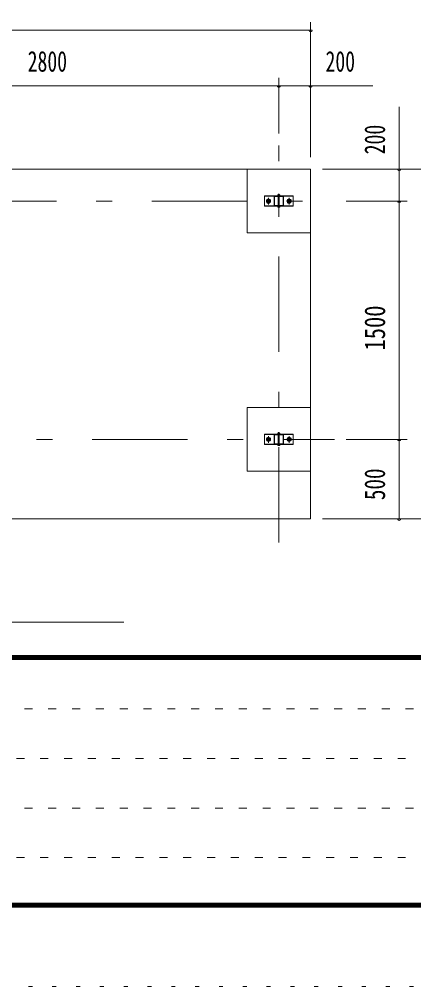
# Model space of a CAD drawing. Units: millimetres, scale not verified. Extents: x -22148 to 22152, y -10500 to 10500.
# Drawn here: x 20 to 2503, y -10500 to -4412 of the extents above; entities that cross this region are included whole.
import ezdxf
from ezdxf.enums import TextEntityAlignment as Align

# ---------------------------------------------------------------- set-up
doc = ezdxf.new("R2010")
doc.units = ezdxf.units.MM
doc.header["$LTSCALE"] = 50
for name, pattern in [('USER1', [3, 1, -2]), ('USER3', [24, 12, -5, 2, -5]), ('USER5', [3, 0.5, -2.5])]:
    doc.linetypes.add(name, pattern=pattern)
for name, color, linetype, lineweight in [('0-2_1-0BOLD', 7, 'Continuous', 18), ('0-3_1-2CENTER', 3, 'USER3', 18), ('0-5_1-5DIM', 3, 'Continuous', 18), ('0-D_F-F', 5, 'Continuous', 18), ('0-E_F-E_J_ADD', 5, 'USER5', 18)]:
    doc.layers.add(name, color=color, linetype=linetype, lineweight=lineweight)
doc.styles.add('ＭＳ ゴシック', font='')
doc.styles.get('ＭＳ ゴシック').set_extended_font_data('MS Gothic')

msp = doc.modelspace()

# ---------------------------------------------------------------- linework, layer by layer
at = {"layer": '0-2_1-0BOLD'}
for p, q in [((1743.43, -5525.13), (1563.43, -5525.13)), ((1623.43, -5580.73), (1623.43, -5529.93)), ((1625.73, -5529.93), (1625.73, -5580.73)), ((1628.03, -5525.33), (1678.83, -5525.33)), ((1678.83, -5527.63), (1628.03, -5527.63)), ((1650.43, -5513.43), (1656.43, -5513.43)), ((1650.43, -5527.63), (1650.43, -5583.03)), ((1650.55, -5521.33), (1650.55, -5516.82)), ((1653.43, -5522.83), (1651.93, -5521.33)), ((1653.43, -5521.33), (1654.93, -5522.83)), ((1656.32, -5516.82), (1656.32, -5521.33)), ((1656.43, -5583.03), (1656.43, -5527.63)), ((1681.13, -5580.73), (1681.13, -5529.93)), ((1683.43, -5529.93), (1683.43, -5580.73)), ((1743.43, -5585.53), (1563.43, -5585.53)), ((1628.03, -5583.03), (1678.83, -5583.03)), ((1678.83, -5585.33), (1628.03, -5585.33)), ((1650.55, -5589.43), (1650.55, -5592.94)), ((1656.32, -5592.94), (1656.32, -5589.43)), ((1743.43, -7025.12), (1563.43, -7025.12)), ((1623.43, -7029.93), (1623.43, -7080.72)), ((1625.73, -7080.72), (1625.73, -7029.93)), ((1678.83, -7025.32), (1628.03, -7025.32)), ((1628.03, -7027.62), (1678.83, -7027.62)), ((1650.43, -7027.62), (1650.43, -7083.03)), ((1650.55, -7016.82), (1650.55, -7021.32)), ((1651.93, -7021.32), (1653.43, -7022.82)), ((1653.43, -7021.32), (1654.93, -7022.82)), ((1656.32, -7021.32), (1656.32, -7016.82)), ((1656.43, -7083.03), (1656.43, -7027.62)), ((1659.53, -7022.82), (1659.53, -7021.32)), ((1681.13, -7029.93), (1681.13, -7080.72)), ((1683.43, -7080.72), (1683.43, -7029.93)), ((1743.43, -7085.52), (1563.43, -7085.52)), ((1628.03, -7083.03), (1678.83, -7083.03)), ((1678.83, -7085.32), (1628.03, -7085.32)), ((1650.55, -7089.42), (1650.55, -7092.93)), ((1656.32, -7092.93), (1656.32, -7089.42)), ((1853.43, -7255.32), (1453.43, -7255.32))]:
    msp.add_line(p, q, dxfattribs=at)
for points in [[(-3796.57, -5355.33), (-3796.57, -7555.32), (1853.43, -7555.32), (1853.43, -5355.33)], [(1743.43, -5587.83), (1743.43, -5522.83), (1563.43, -5522.83), (1563.43, -5587.83)], [(1583.52, -5563.83), (1593.34, -5563.83), (1598.25, -5555.33), (1593.34, -5546.83), (1583.52, -5546.83), (1578.62, -5555.33)], [(1713.53, -5563.83), (1708.62, -5555.33), (1713.53, -5546.83), (1723.34, -5546.83), (1728.25, -5555.33), (1723.34, -5563.83)], [(1563.43, -7022.82), (1563.43, -7087.82), (1743.43, -7087.82), (1743.43, -7022.82)], [(1583.52, -7046.82), (1578.61, -7055.32), (1583.52, -7063.83), (1593.34, -7063.83), (1598.25, -7055.32), (1593.34, -7046.82)], [(1713.52, -7046.82), (1708.62, -7055.32), (1713.52, -7063.83), (1723.34, -7063.83), (1728.25, -7055.32), (1723.34, -7046.82)]]:
    msp.add_lwpolyline(points, close=True, dxfattribs=at)
for points in [[(1453.43, -5355.33), (1453.43, -5755.33), (1853.43, -5755.33)], [(1647.33, -5522.83), (1647.33, -5521.33), (1659.53, -5521.33), (1659.53, -5522.83)], [(1659.18, -5521.33), (1659.18, -5516.82), (1658.33, -5516.33), (1648.53, -5516.33), (1647.68, -5516.82), (1647.68, -5521.33)], [(1650.43, -5516.33), (1650.43, -5513.43), (1651.43, -5512.43), (1655.43, -5512.43), (1656.43, -5513.43), (1656.43, -5516.33)], [(1647.18, -5587.83), (1647.18, -5589.43), (1659.68, -5589.43), (1659.68, -5587.83)], [(1659.18, -5589.43), (1659.18, -5592.94), (1658.33, -5593.43), (1648.53, -5593.43), (1647.68, -5592.94), (1647.68, -5589.43)], [(1453.43, -7255.32), (1453.43, -6855.32), (1853.43, -6855.32)], [(1659.53, -7021.32), (1647.33, -7021.32), (1647.33, -7022.82)], [(1647.68, -7021.32), (1647.68, -7016.82), (1648.53, -7016.33)], [(1648.53, -7016.33), (1658.33, -7016.33), (1659.18, -7016.82), (1659.18, -7021.32)], [(1656.43, -7013.42), (1655.43, -7012.42), (1651.43, -7012.42), (1650.43, -7013.42), (1650.43, -7016.33)], [(1656.43, -7016.33), (1656.43, -7013.42), (1650.43, -7013.42)], [(1647.18, -7087.82), (1647.18, -7089.42), (1659.68, -7089.42), (1659.68, -7087.82)], [(1659.18, -7089.42), (1659.18, -7092.93), (1658.33, -7093.43), (1648.53, -7093.43), (1647.68, -7092.93), (1647.68, -7089.42)]]:
    msp.add_lwpolyline(points, dxfattribs=at)
for centre, radius in [((1588.43, -5555.33), 13.5), ((1588.43, -5555.33), 8.25), ((1588.43, -5555.33), 5), ((1718.43, -5555.33), 13.5), ((1718.43, -5555.33), 8.25), ((1718.43, -5555.33), 5), ((1588.43, -7055.32), 13.5), ((1588.43, -7055.32), 8.25), ((1588.43, -7055.32), 5), ((1718.43, -7055.32), 13.5), ((1718.43, -7055.32), 8.25), ((1718.43, -7055.32), 5)]:
    msp.add_circle(centre, radius, dxfattribs=at)
for centre, radius, start, end in [((1628.03, -5529.93), 4.6, 90, 180), ((1628.03, -5529.93), 2.3, 90, 180), ((1649.11, -5518.66), 2.33, 52.1575, 90), ((1653.43, -5525.06), 8.74, 70.70392, 109.29608), ((1657.75, -5518.66), 2.33, 90, 127.84248), ((1678.83, -5529.93), 4.6, 0, 90), ((1678.83, -5529.93), 2.3, 0, 90), ((1628.03, -5580.73), 4.6, 180, 270), ((1628.03, -5580.73), 2.3, 180, 270), ((1649.11, -5591.09), 2.33, 270, 307.84248), ((1653.43, -5584.69), 8.74, 250.7039, 289.29608), ((1657.75, -5591.09), 2.33, 232.1575, 270), ((1678.83, -5580.73), 2.3, 270, 0), ((1678.83, -5580.73), 4.6, 270, 0), ((1628.03, -7029.93), 4.6, 90, 180), ((1628.03, -7029.93), 2.3, 90, 180), ((1649.11, -7018.66), 2.33, 52.1575, 90), ((1653.43, -7025.06), 8.74, 70.70392, 109.29608), ((1657.75, -7018.66), 2.33, 90, 127.84248), ((1678.83, -7029.93), 4.6, 0, 90), ((1678.83, -7029.93), 2.3, 0, 90), ((1628.03, -7080.72), 4.6, 180, 270), ((1628.03, -7080.72), 2.3, 180, 270), ((1649.11, -7091.09), 2.33, 270, 307.84248), ((1653.43, -7084.69), 8.74, 250.7039, 289.29608), ((1657.75, -7091.09), 2.33, 232.1575, 270), ((1678.83, -7080.72), 2.3, 270, 0), ((1678.83, -7080.72), 4.6, 270, 0)]:
    msp.add_arc(centre, radius, start, end, dxfattribs=at)
at = {"layer": '0-3_1-2CENTER'}
for p, q in [((1653.43, -7705.32), (1653.43, -5205.33)), ((1588.43, -5576.33), (1588.43, -5534.33)), ((1718.43, -5534.33), (1718.43, -5576.33)), ((-3946.57, -5555.33), (2003.43, -5555.33)), ((-1921.57, -7055.32), (2003.43, -7055.32)), ((1588.43, -7034.32), (1588.43, -7076.32)), ((1718.43, -7076.32), (1718.43, -7034.32))]:
    msp.add_line(p, q, dxfattribs=at)
at = {"layer": '0-5_1-5DIM'}
for p, q in [((1853.43, -5280.33), (1853.43, -4430.33)), ((1853.43, -4480.33), (-3796.57, -4480.33)), ((1863.43, -4480.33), (1843.43, -4480.33)), ((1653.43, -5130.32), (1653.43, -4780.33)), ((2245.93, -4830.33), (-4189.07, -4830.33)), ((1663.43, -4830.33), (1643.43, -4830.33)), ((1863.43, -4830.33), (1843.43, -4830.33)), ((2411.43, -7555.32), (2411.43, -4962.82)), ((1928.43, -5355.32), (2811.43, -5355.32)), ((2421.43, -5355.33), (2401.43, -5355.33)), ((2078.43, -5555.33), (2461.43, -5555.33)), ((2421.43, -5555.33), (2401.43, -5555.33)), ((2078.43, -7055.32), (2461.43, -7055.32)), ((2421.43, -7055.32), (2401.43, -7055.32)), ((2811.43, -7555.32), (1928.43, -7555.32)), ((2421.43, -7555.32), (2401.43, -7555.32)), ((-2621.55, -8205.33), (678.45, -8205.33))]:
    msp.add_line(p, q, dxfattribs=at)
for centre in [(1853.43, -4480.33), (1653.43, -4830.33), (1853.43, -4830.33), (2411.43, -5355.33), (2411.43, -5555.33), (2411.43, -7055.32), (2411.43, -7555.32)]:
    msp.add_arc(centre, 10, 180, 0, dxfattribs=at)
at = {"layer": '0-D_F-F'}
for p, q in [((21626.87, -8415), (-7023.12, -8415)), ((-7023.12, -8417.5), (21626.87, -8417.5)), ((21626.87, -8420), (-7023.12, -8420)), ((-7023.12, -8422.5), (21626.87, -8422.5)), ((21626.87, -8425), (-7023.12, -8425)), ((-7023.12, -8427.5), (21626.87, -8427.5)), ((21626.87, -8430), (-7023.12, -8430)), ((-7023.12, -8432.5), (21626.87, -8432.5)), ((21626.87, -8435), (-7023.12, -8435)), ((-7023.12, -8437.5), (21626.87, -8437.5)), ((21626.87, -8440), (-7023.12, -8440))]:
    msp.add_line(p, q, dxfattribs=at)
at = {"layer": '0-D_F-F', "color": 6, "linetype": 'USER1'}
for p, q in [((11201.88, -8752), (-7048.13, -8752)), ((-7048.13, -9064), (11201.88, -9064)), ((11201.88, -9376), (-7048.13, -9376)), ((-7048.13, -9688), (8693.88, -9688))]:
    msp.add_line(p, q, dxfattribs=at)
at = {"layer": '0-D_F-F'}
for points in [[(21651.87, -10000), (-7048.13, -10000), (-7048.13, 10100), (21651.87, 10100)], [(21649.37, -9997.5), (-7045.63, -9997.5), (-7045.63, 10097.5), (21649.37, 10097.5)], [(21646.87, -9995), (21646.87, 10095), (-7043.13, 10095), (-7043.13, -9995)], [(21644.37, -9992.5), (-7040.63, -9992.5), (-7040.63, 10092.5), (21644.37, 10092.5)], [(21641.87, -9990), (21641.87, 10090), (-7038.13, 10090), (-7038.13, -9990)], [(21639.37, -9987.5), (-7035.63, -9987.5), (-7035.63, 10087.5), (21639.37, 10087.5)], [(21636.87, -9985), (21636.87, 10085), (-7033.13, 10085), (-7033.13, -9985)], [(21634.37, -9982.5), (-7030.63, -9982.5), (-7030.63, 10082.5), (21634.37, 10082.5)], [(21631.87, -9980), (-7028.13, -9980), (-7028.13, 10080), (21631.87, 10080)], [(21629.37, -9977.5), (-7025.63, -9977.5), (-7025.63, 10077.5), (21629.37, 10077.5)], [(21626.87, -9975), (21626.87, 10075), (-7023.12, 10075), (-7023.12, -9975)]]:
    msp.add_lwpolyline(points, close=True, dxfattribs=at)
at = {"layer": '0-E_F-E_J_ADD'}
msp.add_lwpolyline([(22151.87, -10500), (-7548.13, -10500), (-7548.13, 10500), (22151.87, 10500)], close=True, dxfattribs=at)

# ---------------------------------------------------------------- texts
at = {"layer": '0-5_1-5DIM', "color": 7, "style": 'ＭＳ ゴシック', "width": 0.7}
for s, p in [('2800', (72.16, -4780.33)), ('200', (1947.42, -4780.33))]:
    msp.add_text(s, height=130.2, dxfattribs=at).set_placement(p, align=Align.BOTTOM_LEFT)
at = {"layer": '0-5_1-5DIM', "color": 7, "style": 'ＭＳ ゴシック'}
for s, width, p in [('200', 0.7, (2361.43, -5261.34)), ('1500', 0.8, (2361.43, -6496.31)), ('500', 0.75, (2361.43, -7437.77))]:
    msp.add_text(s, height=130.2, rotation=90, dxfattribs=dict(at, width=width)).set_placement(p, align=Align.BOTTOM_LEFT)

doc.saveas('drawing.dxf')
